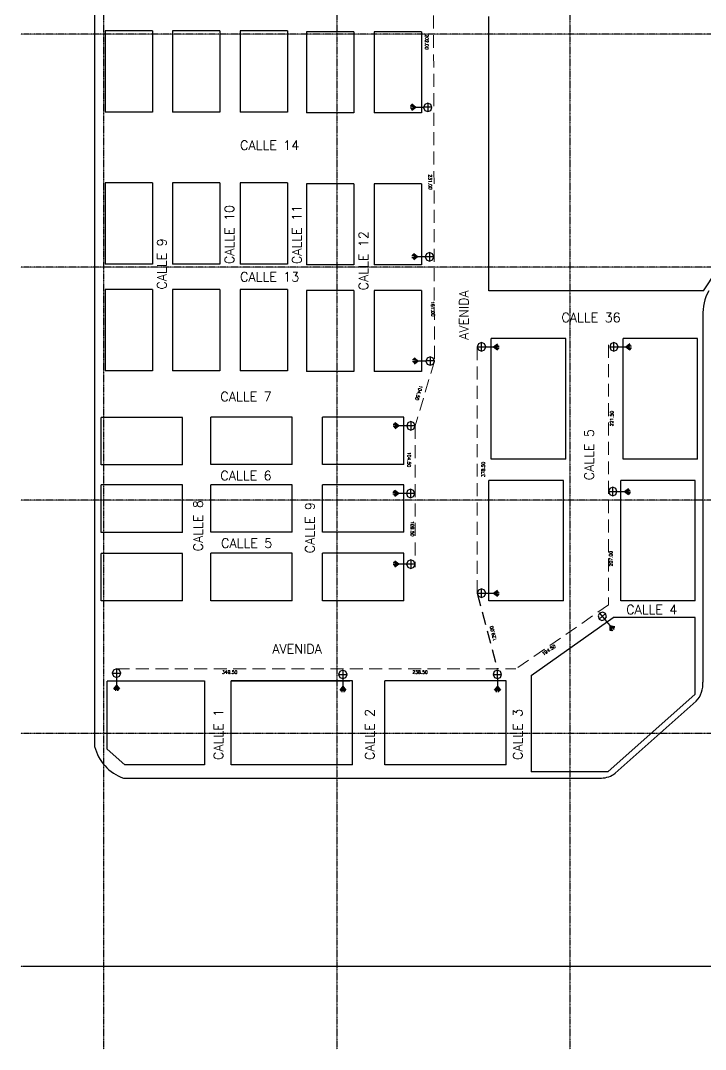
# Model space of a CAD drawing. Header units: inches. Extents: x 736 to 3495, y 736 to 3492.
# Drawn here: x 736 to 1793, y 736 to 2325 of the extents above; entities that cross this region are included whole.
import ezdxf

# ---------------------------------------------------------------- set-up
doc = ezdxf.new("R2010")
doc.units = ezdxf.units.IN
doc.header["$MEASUREMENT"] = 0
doc.linetypes.add('CENTER', pattern=[2, 1.25, -0.25, 0.25, -0.25])
doc.linetypes.add('HIDDEN', pattern=[0.375, 0.25, -0.125])
doc.layers.get('0').update_dxf_attribs({"linetype": 'CONTINUOUS'})
doc.layers.get('Defpoints').update_dxf_attribs({"linetype": 'CONTINUOUS'})
for name, color, linetype in [('CABLES', 170, 'CONTINUOUS'), ('CAJA NAP', 90, 'CONTINUOUS'), ('CALLES', 6, 'CONTINUOUS'), ('CALLES NOMBRES', 10, 'CONTINUOUS'), ('COTAS', 130, 'CONTINUOUS'), ('GRID', 9, 'CENTER'), ('POSTES', 2, 'CONTINUOUS')]:
    doc.layers.add(name, color=color, linetype=linetype)
doc.styles.add('ARCHITXT', font='simplex.shx')
doc.dimstyles.new('RGA1-8', dxfattribs={"dimtxt": 0.0938, "dimasz": 0.125, "dimexe": 0.09375, "dimexo": 0.125, "dimgap": 0.0625, "dimtad": 1, "dimdec": 6, "dimrnd": 0.5, "dimzin": 3, "dimdsep": 46, "dimlunit": 4, "dimtxsty": 'ARCHITXT', "dimcen": 0.1875, "dimdle": 0.09375, "dimclrd": 256, "dimclre": 256, "dimadec": 0, "dimazin": 0, "dimtfac": 1, "dimtdec": 6, "dimtmove": 2, "dimatfit": 3, "dimfxl": 1, "dimtolj": 1, "dimtzin": 3, "dimarcsym": 0})

# ---------------------------------------------------------------- blocks, each defined once
blk = doc.blocks.new('*D276')
at = {"layer": 'COTAS', "linetype": 'ByBlock', "lineweight": -2, "transparency": 16777216}
for p, q in [((1364.1, 2190.9), (1364.1, 2190.9)), ((1367, 1960), (1367, 1960))]:
    blk.add_line(p, q, dxfattribs=at)
at = {"layer": 'Defpoints', "color": 0, "linetype": 'ByBlock', "lineweight": -3, "transparency": 16777216}
for p in [(1364.2, 2190.9), (1364.2, 2190.9), (1367.1, 1960)]:
    blk.add_point(p, dxfattribs=at)
at = {"layer": 'COTAS', "color": 0, "linetype": 'ByBlock', "lineweight": -3, "transparency": 16777216, "insert": (1368.2, 2075.5), "char_height": 5, "attachment_point": 5, "rotation": 270.7152, "style": 'ARCHITXT'}
blk.add_mtext('\\A1;231.00', dxfattribs=at)
blk = doc.blocks.new('*D279')
at = {"layer": 'COTAS', "linetype": 'ByBlock', "lineweight": -2, "transparency": 16777216}
for p, q in [((1367, 1960), (1367, 1960)), ((1372.1, 1799.2), (1372.1, 1799.2))]:
    blk.add_line(p, q, dxfattribs=at)
at = {"layer": 'Defpoints', "color": 0, "linetype": 'ByBlock', "lineweight": -3, "transparency": 16777216}
for p in [(1367.1, 1960), (1367.1, 1960), (1372.2, 1799.2)]:
    blk.add_point(p, dxfattribs=at)
at = {"layer": 'COTAS', "color": 0, "linetype": 'ByBlock', "lineweight": -3, "transparency": 16777216, "insert": (1372.2, 1879.7), "char_height": 5, "attachment_point": 5, "rotation": 271.8179, "style": 'ARCHITXT'}
blk.add_mtext('\\A1;161.00', dxfattribs=at)
blk = doc.blocks.new('*D285')
at = {"layer": 'COTAS', "linetype": 'ByBlock', "lineweight": -2, "transparency": 16777216}
for p, q in [((1338.2, 1699.1), (1338.2, 1699.1)), ((1337.7, 1594.6), (1337.8, 1594.6))]:
    blk.add_line(p, q, dxfattribs=at)
at = {"layer": 'Defpoints', "color": 0, "linetype": 'ByBlock', "lineweight": -3, "transparency": 16777216}
for p in [(1338.3, 1699.1), (1338.3, 1699.1), (1337.9, 1594.6)]:
    blk.add_point(p, dxfattribs=at)
at = {"layer": 'COTAS', "color": 0, "linetype": 'ByBlock', "lineweight": -3, "transparency": 16777216, "insert": (1335.5, 1646.9), "char_height": 5, "attachment_point": 5, "rotation": 269.752, "style": 'ARCHITXT'}
blk.add_mtext('\\A1;104.50', dxfattribs=at)
blk = doc.blocks.new('*D288')
at = {"layer": 'COTAS', "linetype": 'ByBlock', "lineweight": -2, "transparency": 16777216}
for p, q in [((1337.6, 1594.6), (1337.7, 1594.6)), ((1337.9, 1485.4), (1338, 1485.4))]:
    blk.add_line(p, q, dxfattribs=at)
at = {"layer": 'Defpoints', "color": 0, "linetype": 'ByBlock', "lineweight": -3, "transparency": 16777216}
for p in [(1337.7, 1594.6), (1337.7, 1594.6), (1338.1, 1485.4)]:
    blk.add_point(p, dxfattribs=at)
at = {"layer": 'COTAS', "color": 0, "linetype": 'ByBlock', "lineweight": -3, "transparency": 16777216, "insert": (1340.5, 1540), "char_height": 5, "attachment_point": 5, "rotation": 270.1712, "style": 'ARCHITXT'}
blk.add_mtext('\\A1;109.50', dxfattribs=at)
blk = doc.blocks.new('*D291')
at = {"layer": 'COTAS', "linetype": 'ByBlock', "lineweight": -2, "transparency": 16777216}
for p, q in [((1366.6, 2392.6), (1366.6, 2392.6)), ((1364, 2190.9), (1364, 2190.9))]:
    blk.add_line(p, q, dxfattribs=at)
at = {"layer": 'Defpoints', "color": 0, "linetype": 'ByBlock', "lineweight": -3, "transparency": 16777216}
for p in [(1366.7, 2392.6), (1366.7, 2392.6), (1364.1, 2190.9)]:
    blk.add_point(p, dxfattribs=at)
at = {"layer": 'COTAS', "color": 0, "linetype": 'ByBlock', "lineweight": -3, "transparency": 16777216, "insert": (1362.8, 2291.8), "char_height": 5, "attachment_point": 5, "rotation": 269.2521, "style": 'ARCHITXT'}
blk.add_mtext('\\A1;202.00', dxfattribs=at)
blk = doc.blocks.new('*D294')
at = {"layer": 'COTAS', "linetype": 'ByBlock', "lineweight": -2, "transparency": 16777216}
for p, q in [((1368, 1799.2), (1368, 1799.2)), ((1338.1, 1699.1), (1338.1, 1699.1))]:
    blk.add_line(p, q, dxfattribs=at)
at = {"layer": 'Defpoints', "color": 0, "linetype": 'ByBlock', "lineweight": -3, "transparency": 16777216}
for p in [(1368.1, 1799.2), (1368.1, 1799.2), (1338.2, 1699.1)]:
    blk.add_point(p, dxfattribs=at)
at = {"layer": 'COTAS', "color": 0, "linetype": 'ByBlock', "lineweight": -3, "transparency": 16777216, "insert": (1350.7, 1749.9), "char_height": 5, "attachment_point": 5, "rotation": 253.3688, "style": 'ARCHITXT'}
blk.add_mtext('\\A1;104.50', dxfattribs=at)
blk = doc.blocks.new('*D297')
at = {"layer": 'COTAS', "linetype": 'ByBlock', "lineweight": -2, "transparency": 16777216}
for p, q in [((884, 1317), (884, 1317)), ((1233.3, 1315.1), (1233.3, 1315.1))]:
    blk.add_line(p, q, dxfattribs=at)
at = {"layer": 'Defpoints', "color": 0, "linetype": 'ByBlock', "lineweight": -3, "transparency": 16777216}
for p in [(884, 1317.1), (884, 1317.1), (1233.3, 1315.2)]:
    blk.add_point(p, dxfattribs=at)
at = {"layer": 'COTAS', "color": 0, "linetype": 'ByBlock', "lineweight": -3, "transparency": 16777216, "insert": (1058.7, 1318.7), "char_height": 5, "attachment_point": 5, "rotation": 359.6879, "style": 'ARCHITXT'}
blk.add_mtext('\\A1;349.50', dxfattribs=at)
blk = doc.blocks.new('*D300')
at = {"layer": 'COTAS', "linetype": 'ByBlock', "lineweight": -2, "transparency": 16777216}
for p, q in [((1233.3, 1317), (1233.3, 1317)), ((1471.6, 1315), (1471.6, 1315.1))]:
    blk.add_line(p, q, dxfattribs=at)
at = {"layer": 'Defpoints', "color": 0, "linetype": 'ByBlock', "lineweight": -3, "transparency": 16777216}
for p in [(1233.3, 1317.1), (1233.3, 1317.1), (1471.6, 1315.2)]:
    blk.add_point(p, dxfattribs=at)
at = {"layer": 'COTAS', "color": 0, "linetype": 'ByBlock', "lineweight": -3, "transparency": 16777216, "insert": (1352.5, 1318.7), "char_height": 5, "attachment_point": 5, "rotation": 359.5406, "style": 'ARCHITXT'}
blk.add_mtext('\\A1;238.50', dxfattribs=at)
blk = doc.blocks.new('*D303')
at = {"layer": 'COTAS', "linetype": 'ByBlock', "lineweight": -2, "transparency": 16777216}
for p, q in [((1633.7, 1404.6), (1633.7, 1404.7)), ((1471.8, 1296.7), (1471.8, 1296.7))]:
    blk.add_line(p, q, dxfattribs=at)
at = {"layer": 'Defpoints', "color": 0, "linetype": 'ByBlock', "lineweight": -3, "transparency": 16777216}
for p in [(1633.6, 1404.7), (1471.7, 1296.8), (1471.7, 1296.8)]:
    blk.add_point(p, dxfattribs=at)
at = {"layer": 'COTAS', "color": 0, "linetype": 'ByBlock', "lineweight": -3, "transparency": 16777216, "insert": (1551.2, 1352.9), "char_height": 5, "attachment_point": 5, "rotation": 33.7029, "style": 'ARCHITXT'}
blk.add_mtext('\\A1;194.50', dxfattribs=at)
blk = doc.blocks.new('*D306')
at = {"layer": 'COTAS', "linetype": 'ByBlock', "lineweight": -2, "transparency": 16777216}
for p, q in [((1643.3, 1597.5), (1643.3, 1597.5)), ((1645.4, 1390.5), (1645.4, 1390.5))]:
    blk.add_line(p, q, dxfattribs=at)
at = {"layer": 'Defpoints', "color": 0, "linetype": 'ByBlock', "lineweight": -3, "transparency": 16777216}
for p in [(1643.2, 1597.5), (1645.3, 1390.5), (1645.3, 1390.5)]:
    blk.add_point(p, dxfattribs=at)
at = {"layer": 'COTAS', "color": 0, "linetype": 'ByBlock', "lineweight": -3, "transparency": 16777216, "insert": (1646.8, 1494), "char_height": 5, "attachment_point": 5, "rotation": 90.5877, "style": 'ARCHITXT'}
blk.add_mtext('\\A1;207.00', dxfattribs=at)
blk = doc.blocks.new('*D309')
at = {"layer": 'COTAS', "linetype": 'ByBlock', "lineweight": -2, "transparency": 16777216}
for p, q in [((1651.8, 1821), (1651.8, 1821)), ((1649.9, 1599.5), (1649.9, 1599.5))]:
    blk.add_line(p, q, dxfattribs=at)
at = {"layer": 'Defpoints', "color": 0, "linetype": 'ByBlock', "lineweight": -3, "transparency": 16777216}
for p in [(1651.7, 1821), (1649.8, 1599.5), (1649.8, 1599.5)]:
    blk.add_point(p, dxfattribs=at)
at = {"layer": 'COTAS', "color": 0, "linetype": 'ByBlock', "lineweight": -3, "transparency": 16777216, "insert": (1648.2, 1710.3), "char_height": 5, "attachment_point": 5, "rotation": 89.4989, "style": 'ARCHITXT'}
blk.add_mtext('\\A1;221.50', dxfattribs=at)
blk = doc.blocks.new('*D312')
at = {"layer": 'COTAS', "linetype": 'ByBlock', "lineweight": -2, "transparency": 16777216}
for p, q in [((1447.5, 1820.9), (1447.4, 1820.9)), ((1447.5, 1442.5), (1447.4, 1442.5))]:
    blk.add_line(p, q, dxfattribs=at)
at = {"layer": 'Defpoints', "color": 0, "linetype": 'ByBlock', "lineweight": -3, "transparency": 16777216}
for p in [(1447.3, 1820.9), (1447.4, 1442.5), (1447.4, 1442.5)]:
    blk.add_point(p, dxfattribs=at)
at = {"layer": 'COTAS', "color": 0, "linetype": 'ByBlock', "lineweight": -3, "transparency": 16777216, "insert": (1449.9, 1631.7), "char_height": 5, "attachment_point": 5, "rotation": 90.0036, "style": 'ARCHITXT'}
blk.add_mtext('\\A1;378.50', dxfattribs=at)
blk = doc.blocks.new('*D315')
at = {"layer": 'COTAS', "linetype": 'ByBlock', "lineweight": -2, "transparency": 16777216}
for p, q in [((1447.5, 1440.5), (1447.4, 1440.5)), ((1478.3, 1315.1), (1478.3, 1315.1))]:
    blk.add_line(p, q, dxfattribs=at)
at = {"layer": 'Defpoints', "color": 0, "linetype": 'ByBlock', "lineweight": -3, "transparency": 16777216}
for p in [(1447.4, 1440.5), (1478.2, 1315), (1478.2, 1315)]:
    blk.add_point(p, dxfattribs=at)
at = {"layer": 'COTAS', "color": 0, "linetype": 'ByBlock', "lineweight": -3, "transparency": 16777216, "insert": (1465.3, 1378.4), "char_height": 5, "attachment_point": 5, "rotation": 103.8113, "style": 'ARCHITXT'}
blk.add_mtext('\\A1;129.00', dxfattribs=at)

msp = doc.modelspace()

# ---------------------------------------------------------------- linework, layer by layer
at = {"lineweight": -3}
for p, q in [((850.286, 2486.064), (850.286, 1203.749)), ((1788.956, 1868.741), (1788.956, 1303.27)), ((1653.458, 1162.378), (1778.787, 1273.66)), ((894.646, 1155.106), (1632.414, 1155.106))]:
    msp.add_line(p, q, dxfattribs=at)
for centre, radius, start, end in [((1859.61, 1872.907), 70.777, 150.723272, 183.374389), ((1747.932, 1300.807), 41.098, 318.658537, 3.43601), ((917.192, 1220.215), 68.903, 193.826055, 250.900386), ((1631.626, 1191.47), 36.373, 271.241707, 306.886388)]:
    msp.add_arc(centre, radius, start, end, dxfattribs=at)
at = {"layer": 'CABLES', "linetype": 'HIDDEN', "lineweight": 5, "ltscale": 80}
for p, q in [((1373.109, 2392.526), (1374.692, 1799.134)), ((1440.762, 1440.568), (1440.739, 1821.006)), ((1643.175, 1824.131), (1643.175, 1422.382)), ((1374.692, 1799.134), (1344.914, 1699.023)), ((1344.914, 1699.023), (1344.914, 1480.837)), ((1643.175, 1422.382), (1500.124, 1323.669)), ((884.063, 1323.669), (1500.124, 1323.669))]:
    msp.add_line(p, q, dxfattribs=at)
at = {"layer": 'CABLES', "linetype": 'HIDDEN', "lineweight": -3, "ltscale": 80}
msp.add_line((1440.762, 1440.568), (1471.64, 1323.669), dxfattribs=at)
at = {"layer": 'CAJA NAP', "lineweight": -3}
for p, q in [((1345.843, 2190.79), (1338.023, 2193.818)), ((1345.843, 2190.79), (1338.023, 2193.818)), ((1345.843, 2190.79), (1338.94, 2194.912)), ((1345.843, 2190.79), (1338.94, 2194.912)), ((1345.843, 2190.79), (1339.873, 2195.584)), ((1345.843, 2190.79), (1339.873, 2195.584)), ((1345.843, 2190.79), (1337.014, 2189.573)), ((1345.843, 2190.79), (1337.014, 2189.573)), ((1345.843, 2190.79), (1337.018, 2192.519)), ((1345.843, 2190.79), (1337.018, 2192.519)), ((1345.843, 2190.79), (1338.016, 2188.318)), ((1345.843, 2190.79), (1338.016, 2188.318)), ((1345.843, 2190.79), (1338.93, 2187.174)), ((1345.843, 2190.79), (1338.93, 2187.174)), ((1345.843, 2190.79), (1339.86, 2186.01)), ((1345.843, 2190.79), (1339.86, 2186.01)), ((1357.731, 2190.774), (1345.843, 2190.79)), ((1357.731, 2190.774), (1345.843, 2190.79)), ((1348.689, 1959.933), (1339.86, 1958.716)), ((1348.689, 1959.933), (1339.86, 1958.716)), ((1348.689, 1959.933), (1339.864, 1961.662)), ((1348.689, 1959.933), (1339.864, 1961.662)), ((1348.689, 1959.933), (1340.862, 1957.461)), ((1348.689, 1959.933), (1340.862, 1957.461)), ((1348.689, 1959.933), (1340.869, 1962.961)), ((1348.689, 1959.933), (1340.869, 1962.961)), ((1348.689, 1959.933), (1341.776, 1956.317)), ((1348.689, 1959.933), (1341.776, 1956.317)), ((1348.689, 1959.933), (1341.786, 1964.055)), ((1348.689, 1959.933), (1341.786, 1964.055)), ((1348.689, 1959.933), (1342.705, 1955.153)), ((1348.689, 1959.933), (1342.705, 1955.153)), ((1348.689, 1959.933), (1342.718, 1964.727)), ((1348.689, 1959.933), (1342.718, 1964.727)), ((1360.577, 1959.917), (1348.689, 1959.933)), ((1360.577, 1959.917), (1348.689, 1959.933)), ((1453.852, 1821.057), (1465.739, 1821.041)), ((1453.852, 1821.057), (1465.739, 1821.041)), ((1465.739, 1821.041), (1471.723, 1825.821)), ((1465.739, 1821.041), (1471.723, 1825.821)), ((1465.739, 1821.041), (1472.653, 1824.657)), ((1465.739, 1821.041), (1472.653, 1824.657)), ((1465.739, 1821.041), (1473.567, 1823.513)), ((1465.739, 1821.041), (1473.567, 1823.513)), ((1465.739, 1821.041), (1474.569, 1822.258)), ((1465.739, 1821.041), (1474.569, 1822.258)), ((1465.739, 1821.041), (1473.559, 1818.013)), ((1465.739, 1821.041), (1472.642, 1816.919)), ((1465.739, 1821.041), (1471.71, 1816.247)), ((1465.739, 1821.041), (1474.565, 1819.312)), ((1465.739, 1821.041), (1473.559, 1818.013)), ((1465.739, 1821.041), (1472.642, 1816.919)), ((1465.739, 1821.041), (1471.71, 1816.247)), ((1465.739, 1821.041), (1474.565, 1819.312)), ((1658.227, 1821.147), (1670.114, 1821.131)), ((1658.227, 1821.147), (1670.114, 1821.131)), ((1670.114, 1821.131), (1676.098, 1825.911)), ((1670.114, 1821.131), (1676.098, 1825.911)), ((1670.114, 1821.131), (1677.028, 1824.747)), ((1670.114, 1821.131), (1677.028, 1824.747)), ((1670.114, 1821.131), (1677.942, 1823.602)), ((1670.114, 1821.131), (1677.942, 1823.602)), ((1670.114, 1821.131), (1678.944, 1822.348)), ((1670.114, 1821.131), (1678.944, 1822.348)), ((1670.114, 1821.131), (1677.934, 1818.102)), ((1670.114, 1821.131), (1677.017, 1817.008)), ((1670.114, 1821.131), (1676.085, 1816.336)), ((1670.114, 1821.131), (1678.94, 1819.402)), ((1670.114, 1821.131), (1677.934, 1818.102)), ((1670.114, 1821.131), (1677.017, 1817.008)), ((1670.114, 1821.131), (1676.085, 1816.336)), ((1670.114, 1821.131), (1678.94, 1819.402)), ((1349.691, 1799.099), (1340.862, 1797.882)), ((1349.691, 1799.099), (1340.862, 1797.882)), ((1349.691, 1799.099), (1340.866, 1800.828)), ((1349.691, 1799.099), (1340.866, 1800.828)), ((1349.691, 1799.099), (1341.864, 1796.627)), ((1349.691, 1799.099), (1341.864, 1796.627)), ((1349.691, 1799.099), (1341.871, 1802.127)), ((1349.691, 1799.099), (1341.871, 1802.127)), ((1349.691, 1799.099), (1342.778, 1795.483)), ((1349.691, 1799.099), (1342.778, 1795.483)), ((1349.691, 1799.099), (1342.788, 1803.221)), ((1349.691, 1799.099), (1342.788, 1803.221)), ((1349.691, 1799.099), (1343.707, 1794.319)), ((1349.691, 1799.099), (1343.707, 1794.319)), ((1349.691, 1799.099), (1343.72, 1803.893)), ((1349.691, 1799.099), (1343.72, 1803.893)), ((1361.579, 1799.083), (1349.691, 1799.099)), ((1361.579, 1799.083), (1349.691, 1799.099)), ((1319.913, 1698.988), (1311.087, 1700.717)), ((1319.913, 1698.988), (1311.087, 1700.717)), ((1319.913, 1698.988), (1312.093, 1702.017)), ((1319.913, 1698.988), (1312.093, 1702.017)), ((1319.913, 1698.988), (1313.01, 1703.111)), ((1319.913, 1698.988), (1313.01, 1703.111)), ((1319.913, 1698.988), (1313.942, 1703.783)), ((1319.913, 1698.988), (1313.942, 1703.783)), ((1319.913, 1698.988), (1311.083, 1697.771)), ((1319.913, 1698.988), (1311.083, 1697.771)), ((1319.913, 1698.988), (1312.085, 1696.516)), ((1319.913, 1698.988), (1312.085, 1696.516)), ((1319.913, 1698.988), (1312.999, 1695.372)), ((1319.913, 1698.988), (1312.999, 1695.372)), ((1319.913, 1698.988), (1313.929, 1694.208)), ((1319.913, 1698.988), (1313.929, 1694.208)), ((1331.8, 1698.972), (1319.913, 1698.988)), ((1331.8, 1698.972), (1319.913, 1698.988)), ((1319.461, 1594.543), (1310.631, 1593.326)), ((1319.461, 1594.543), (1310.631, 1593.326)), ((1319.461, 1594.543), (1310.635, 1596.272)), ((1319.461, 1594.543), (1310.635, 1596.272)), ((1319.461, 1594.543), (1311.633, 1592.071)), ((1319.461, 1594.543), (1311.633, 1592.071)), ((1319.461, 1594.543), (1311.641, 1597.571)), ((1319.461, 1594.543), (1311.641, 1597.571)), ((1319.461, 1594.543), (1312.547, 1590.927)), ((1319.461, 1594.543), (1312.547, 1590.927)), ((1319.461, 1594.543), (1312.558, 1598.665)), ((1319.461, 1594.543), (1312.558, 1598.665)), ((1319.461, 1594.543), (1313.477, 1589.763)), ((1319.461, 1594.543), (1313.477, 1589.763)), ((1319.461, 1594.543), (1313.49, 1599.337)), ((1319.461, 1594.543), (1313.49, 1599.337)), ((1331.348, 1594.527), (1319.461, 1594.543)), ((1331.348, 1594.527), (1319.461, 1594.543)), ((1656.289, 1597.611), (1668.176, 1597.594)), ((1656.289, 1597.611), (1668.176, 1597.594)), ((1668.176, 1597.594), (1674.16, 1602.374)), ((1668.176, 1597.594), (1674.16, 1602.374)), ((1668.176, 1597.594), (1675.089, 1601.21)), ((1668.176, 1597.594), (1675.089, 1601.21)), ((1668.176, 1597.594), (1676.003, 1600.066)), ((1668.176, 1597.594), (1676.003, 1600.066)), ((1668.176, 1597.594), (1677.006, 1598.811)), ((1668.176, 1597.594), (1677.006, 1598.811)), ((1668.176, 1597.594), (1675.996, 1594.566)), ((1668.176, 1597.594), (1675.079, 1593.472)), ((1668.176, 1597.594), (1674.147, 1592.8)), ((1668.176, 1597.594), (1677.002, 1595.866)), ((1668.176, 1597.594), (1675.996, 1594.566)), ((1668.176, 1597.594), (1675.079, 1593.472)), ((1668.176, 1597.594), (1674.147, 1592.8)), ((1668.176, 1597.594), (1677.002, 1595.866)), ((1319.662, 1485.445), (1310.833, 1484.228)), ((1319.662, 1485.445), (1310.833, 1484.228)), ((1319.662, 1485.445), (1310.837, 1487.174)), ((1319.662, 1485.445), (1310.837, 1487.174)), ((1319.662, 1485.445), (1311.835, 1482.974)), ((1319.662, 1485.445), (1311.835, 1482.974)), ((1319.662, 1485.445), (1311.842, 1488.474)), ((1319.662, 1485.445), (1311.842, 1488.474)), ((1319.662, 1485.445), (1312.749, 1481.829)), ((1319.662, 1485.445), (1312.749, 1481.829)), ((1319.662, 1485.445), (1312.759, 1489.568)), ((1319.662, 1485.445), (1312.759, 1489.568)), ((1319.662, 1485.445), (1313.679, 1480.666)), ((1319.662, 1485.445), (1313.679, 1480.666)), ((1319.662, 1485.445), (1313.692, 1490.24)), ((1319.662, 1485.445), (1313.692, 1490.24)), ((1331.55, 1485.429), (1319.662, 1485.445)), ((1331.55, 1485.429), (1319.662, 1485.445)), ((1453.875, 1440.619), (1465.762, 1440.603)), ((1453.875, 1440.619), (1465.762, 1440.603)), ((1465.762, 1440.603), (1471.746, 1445.383)), ((1465.762, 1440.603), (1471.746, 1445.383)), ((1465.762, 1440.603), (1472.676, 1444.219)), ((1465.762, 1440.603), (1472.676, 1444.219)), ((1465.762, 1440.603), (1473.59, 1443.075)), ((1465.762, 1440.603), (1473.59, 1443.075)), ((1465.762, 1440.603), (1474.592, 1441.82)), ((1465.762, 1440.603), (1474.592, 1441.82)), ((1465.762, 1440.603), (1473.582, 1437.575)), ((1465.762, 1440.603), (1472.665, 1436.481)), ((1465.762, 1440.603), (1471.733, 1435.809)), ((1465.762, 1440.603), (1474.588, 1438.874)), ((1465.762, 1440.603), (1473.582, 1437.575)), ((1465.762, 1440.603), (1472.665, 1436.481)), ((1465.762, 1440.603), (1471.733, 1435.809)), ((1465.762, 1440.603), (1474.588, 1438.874)), ((1637.819, 1399.757), (1645.321, 1390.536)), ((1637.819, 1399.757), (1645.321, 1390.536)), ((1645.321, 1390.536), (1647.918, 1382.562)), ((1645.321, 1390.536), (1646.491, 1382.581)), ((1645.321, 1390.536), (1645.381, 1382.879)), ((1645.321, 1390.536), (1649.561, 1382.605)), ((1645.321, 1390.536), (1652.807, 1388.921)), ((1645.321, 1390.536), (1652.184, 1386.033)), ((1645.321, 1390.536), (1651.846, 1384.464)), ((1645.321, 1390.536), (1652.493, 1387.465)), ((1645.321, 1390.536), (1647.918, 1382.562)), ((1645.321, 1390.536), (1646.491, 1382.581)), ((1645.321, 1390.536), (1645.381, 1382.879)), ((1645.321, 1390.536), (1649.561, 1382.605)), ((1645.321, 1390.536), (1652.807, 1388.921)), ((1645.321, 1390.536), (1652.184, 1386.033)), ((1645.321, 1390.536), (1651.846, 1384.464)), ((1645.321, 1390.536), (1652.493, 1387.465)), ((884.114, 1310.556), (884.098, 1298.669)), ((884.114, 1310.556), (884.098, 1298.669)), ((1233.398, 1308.654), (1233.382, 1296.766)), ((1233.398, 1308.654), (1233.382, 1296.766)), ((1471.743, 1308.654), (1471.727, 1296.766)), ((1471.743, 1308.654), (1471.727, 1296.766)), ((884.098, 1298.669), (879.304, 1292.698)), ((884.098, 1298.669), (879.304, 1292.698)), ((884.098, 1298.669), (879.976, 1291.766)), ((884.098, 1298.669), (879.976, 1291.766)), ((884.098, 1298.669), (881.07, 1290.849)), ((884.098, 1298.669), (881.07, 1290.849)), ((884.098, 1298.669), (882.369, 1289.843)), ((884.098, 1298.669), (882.369, 1289.843)), ((884.098, 1298.669), (888.878, 1292.685)), ((884.098, 1298.669), (886.57, 1290.841)), ((884.098, 1298.669), (885.315, 1289.839)), ((884.098, 1298.669), (887.714, 1291.755)), ((884.098, 1298.669), (888.878, 1292.685)), ((884.098, 1298.669), (886.57, 1290.841)), ((884.098, 1298.669), (885.315, 1289.839)), ((884.098, 1298.669), (887.714, 1291.755)), ((1233.382, 1296.766), (1228.587, 1290.796)), ((1233.382, 1296.766), (1228.587, 1290.796)), ((1233.382, 1296.766), (1229.259, 1289.863)), ((1233.382, 1296.766), (1229.259, 1289.863)), ((1233.382, 1296.766), (1230.353, 1288.946)), ((1233.382, 1296.766), (1230.353, 1288.946)), ((1233.382, 1296.766), (1231.653, 1287.941)), ((1233.382, 1296.766), (1231.653, 1287.941)), ((1233.382, 1296.766), (1238.161, 1290.783)), ((1233.382, 1296.766), (1235.853, 1288.939)), ((1233.382, 1296.766), (1234.599, 1287.937)), ((1233.382, 1296.766), (1236.997, 1289.853)), ((1233.382, 1296.766), (1238.161, 1290.783)), ((1233.382, 1296.766), (1235.853, 1288.939)), ((1233.382, 1296.766), (1234.599, 1287.937)), ((1233.382, 1296.766), (1236.997, 1289.853)), ((1471.727, 1296.766), (1466.933, 1290.796)), ((1471.727, 1296.766), (1466.933, 1290.796)), ((1471.727, 1296.766), (1467.605, 1289.863)), ((1471.727, 1296.766), (1467.605, 1289.863)), ((1471.727, 1296.766), (1468.699, 1288.946)), ((1471.727, 1296.766), (1468.699, 1288.946)), ((1471.727, 1296.766), (1469.998, 1287.941)), ((1471.727, 1296.766), (1469.998, 1287.941)), ((1471.727, 1296.766), (1476.507, 1290.783)), ((1471.727, 1296.766), (1474.199, 1288.939)), ((1471.727, 1296.766), (1472.944, 1287.937)), ((1471.727, 1296.766), (1475.343, 1289.853)), ((1471.727, 1296.766), (1476.507, 1290.783)), ((1471.727, 1296.766), (1474.199, 1288.939)), ((1471.727, 1296.766), (1472.944, 1287.937)), ((1471.727, 1296.766), (1475.343, 1289.853))]:
    msp.add_line(p, q, dxfattribs=at)
at = {"layer": 'CALLES', "lineweight": -3}
for p, q in [((1458.813, 1907.519), (1458.813, 2331.108)), ((939.473, 2308.924), (866.295, 2308.924)), ((866.295, 2308.924), (866.295, 2183.433)), ((939.473, 2308.924), (939.471, 2183.433)), ((1043.648, 2308.924), (970.47, 2308.924)), ((970.47, 2308.924), (970.47, 2183.433)), ((1043.648, 2308.924), (1043.647, 2183.433)), ((1147.824, 2308.924), (1074.646, 2308.924)), ((1074.646, 2308.924), (1074.646, 2183.433)), ((1147.824, 2308.924), (1147.823, 2183.433)), ((1250.503, 2307.676), (1177.325, 2307.676)), ((1177.325, 2307.676), (1177.325, 2182.186)), ((1250.503, 2307.676), (1250.501, 2182.186)), ((1281.501, 2307.676), (1281.499, 2182.186)), ((1354.679, 2307.676), (1281.501, 2307.676)), ((1354.679, 2307.676), (1354.677, 2182.186)), ((939.473, 2074.195), (866.295, 2074.195)), ((866.295, 2074.195), (866.295, 1948.705)), ((939.473, 2074.195), (939.471, 1948.705)), ((1043.648, 2074.195), (970.47, 2074.195)), ((970.47, 2074.195), (970.47, 1948.705)), ((1043.648, 2074.195), (1043.647, 1948.705)), ((1147.824, 2074.195), (1074.646, 2074.195)), ((1074.646, 2074.195), (1074.646, 1948.705)), ((1147.824, 2074.195), (1147.823, 1948.705)), ((1250.503, 2072.948), (1177.325, 2072.948)), ((1177.325, 2072.948), (1177.325, 1947.457)), ((1250.503, 2072.948), (1250.501, 1947.457)), ((1354.679, 2072.948), (1281.501, 2072.948)), ((1281.501, 2072.948), (1281.501, 1947.457)), ((1354.679, 2072.948), (1354.677, 1947.457)), ((939.473, 1909.489), (866.295, 1909.489)), ((866.295, 1909.489), (866.295, 1783.998)), ((939.473, 1909.489), (939.471, 1783.998)), ((1043.648, 1909.489), (970.47, 1909.489)), ((970.47, 1909.489), (970.47, 1783.998)), ((1043.648, 1909.489), (1043.647, 1783.998)), ((1147.824, 1909.489), (1074.646, 1909.489)), ((1074.646, 1909.489), (1074.646, 1783.998)), ((1147.824, 1909.489), (1147.823, 1783.998)), ((1250.503, 1908.241), (1177.325, 1908.241)), ((1177.325, 1908.241), (1177.325, 1782.751)), ((1250.503, 1908.241), (1250.501, 1782.751)), ((1281.501, 1908.241), (1281.499, 1782.751)), ((1354.679, 1908.241), (1281.501, 1908.241)), ((1354.679, 1908.241), (1354.677, 1782.751)), ((985.962, 1711.854), (860.471, 1711.854)), ((985.962, 1638.675), (985.962, 1711.854)), ((1154.865, 1712.313), (1029.375, 1712.313)), ((1154.865, 1639.135), (1154.865, 1712.313)), ((1327.635, 1712.31), (1202.145, 1712.31)), ((1327.635, 1639.132), (1327.635, 1712.31)), ((985.962, 1638.675), (860.471, 1638.677)), ((1154.865, 1639.135), (1029.375, 1639.136)), ((1327.635, 1639.132), (1202.145, 1639.133)), ((985.962, 1607.678), (860.471, 1607.678)), ((985.962, 1534.5), (985.962, 1607.678)), ((1154.865, 1608.137), (1029.375, 1608.137)), ((1154.865, 1534.959), (1154.865, 1608.137)), ((1327.635, 1608.134), (1202.145, 1608.134)), ((1327.635, 1534.956), (1327.635, 1608.134)), ((985.962, 1534.5), (860.471, 1534.501)), ((1154.865, 1534.957), (1029.375, 1534.959)), ((1327.635, 1534.956), (1202.145, 1534.958)), ((985.96, 1501.732), (860.47, 1501.732)), ((985.96, 1428.554), (985.96, 1501.732)), ((1154.864, 1502.192), (1029.373, 1502.192)), ((1154.864, 1429.014), (1154.864, 1502.192)), ((1327.634, 1502.189), (1202.143, 1502.189)), ((1327.634, 1429.011), (1327.634, 1502.189)), ((985.96, 1428.554), (860.47, 1428.556)), ((1154.864, 1429.014), (1029.373, 1429.015)), ((1327.634, 1429.011), (1202.143, 1429.012)), ((1523.667, 1313.291), (1650.445, 1402.96)), ((1777.223, 1402.96), (1650.445, 1402.96)), ((869.66, 1199.52), (869.66, 1304.956)), ((1019.7, 1305.041), (1019.7, 1175.578)), ((1523.667, 1313.291), (1523.667, 1164.551)), ((869.66, 1199.52), (896.66, 1175.578))]:
    msp.add_line(p, q, dxfattribs=at)
at = {"layer": 'CALLES'}
for p, q in [((1789.649, 1907.519), (2061.778, 2321.288)), ((1789.649, 1907.519), (1458.813, 1907.519)), ((1462.222, 1647.707), (1462.222, 1833.707)), ((1577.222, 1833.707), (1462.222, 1833.707)), ((1577.222, 1647.707), (1577.222, 1833.707)), ((1665.632, 1647.707), (1665.632, 1833.707)), ((1780.632, 1833.707), (1665.632, 1833.707)), ((1780.632, 1647.707), (1780.632, 1833.707)), ((1577.222, 1647.707), (1462.222, 1647.707)), ((1780.632, 1647.707), (1665.632, 1647.707)), ((1458.813, 1428.551), (1458.813, 1614.551)), ((1573.813, 1614.551), (1458.813, 1614.551)), ((1573.813, 1428.551), (1573.813, 1614.551)), ((1662.223, 1428.551), (1662.223, 1614.551)), ((1777.223, 1614.551), (1662.223, 1614.551)), ((1777.223, 1428.551), (1777.223, 1614.551)), ((1573.813, 1428.551), (1458.813, 1428.551)), ((1777.223, 1428.551), (1662.223, 1428.551)), ((1777.223, 1284.551), (1777.223, 1402.96)), ((869.66, 1305.041), (1019.7, 1305.041)), ((1247.98, 1305.041), (1060.7, 1305.097)), ((1060.7, 1305.041), (1244.115, 1305.041)), ((1060.7, 1175.603), (1060.7, 1305.041)), ((1247.98, 1175.578), (1247.98, 1305.041)), ((1485.161, 1305.042), (1297.881, 1305.098)), ((1297.881, 1175.598), (1297.881, 1305.042)), ((1485.161, 1175.542), (1485.161, 1304.986)), ((1642.076, 1164.551), (1777.223, 1284.551)), ((1019.7, 1175.578), (896.66, 1175.578)), ((1247.98, 1175.578), (1060.7, 1175.603)), ((1485.161, 1175.542), (1297.881, 1175.598)), ((1642.076, 1164.551), (1523.667, 1164.551))]:
    msp.add_line(p, q, dxfattribs=at)
at = {"layer": 'CALLES', "linetype": 'Continuous'}
for points in [[(939.473, 2183.432), (866.295, 2183.433)], [(1043.648, 2183.432), (970.47, 2183.433)], [(1147.824, 2183.432), (1074.646, 2183.433)], [(1207.403, 2182.186), (1177.325, 2182.186)], [(1250.503, 2182.185), (1207.405, 2182.185)], [(1354.679, 2182.185), (1281.499, 2182.186)], [(939.473, 1948.704), (866.295, 1948.705)], [(896.373, 1948.705), (893.838, 1948.705)], [(1043.648, 1948.704), (970.47, 1948.705)], [(1000.549, 1948.705), (998.013, 1948.705)], [(1000.549, 1948.705), (998.013, 1948.705)], [(1147.824, 1948.704), (1074.646, 1948.705)], [(1250.503, 1947.456), (1177.325, 1947.457)], [(1354.679, 1947.456), (1281.501, 1947.457)], [(939.473, 1783.997), (866.295, 1783.998)], [(1043.648, 1783.997), (970.47, 1783.998)], [(1147.824, 1783.997), (1074.646, 1783.998)], [(1207.403, 1782.751), (1177.325, 1782.751)], [(1250.503, 1782.75), (1207.405, 1782.75)], [(1354.679, 1782.75), (1281.499, 1782.751)], [(860.47, 1638.675), (860.471, 1711.854)], [(1029.374, 1639.135), (1029.375, 1712.313)], [(1202.144, 1639.132), (1202.145, 1712.31)], [(860.47, 1534.5), (860.471, 1607.678)], [(1029.374, 1534.959), (1029.375, 1608.137)], [(1202.144, 1534.956), (1202.145, 1608.134)], [(860.469, 1428.554), (860.47, 1501.732)], [(1029.372, 1429.014), (1029.373, 1502.192)], [(1202.142, 1429.011), (1202.143, 1502.189)]]:
    msp.add_lwpolyline(points, dxfattribs=at)
at = {"layer": 'GRID'}
for p, q in [((864, 3492), (864, 736)), ((1224, 3492), (1224, 736)), ((1224, 3492), (1224, 736)), ((1583.5, 3492), (1583.5, 736)), ((3492, 2304), (736, 2304)), ((3492, 1944), (736, 1944)), ((3492, 1584), (736, 1584)), ((3492, 1224), (736, 1224)), ((3492, 1224), (736, 1224)), ((3492, 864), (736, 864)), ((3494.68, 864), (738.68, 864))]:
    msp.add_line(p, q, dxfattribs=at)
at = {"layer": 'POSTES', "lineweight": -3}
for p, q in [((1364.262, 2197.356), (1364.244, 2184.214)), ((1364.262, 2197.356), (1364.244, 2184.214)), ((1370.821, 2190.879), (1357.781, 2190.897)), ((1370.821, 2190.879), (1357.781, 2190.897)), ((1373.667, 1960.022), (1360.627, 1960.04)), ((1373.667, 1960.022), (1360.627, 1960.04)), ((1367.108, 1966.499), (1367.09, 1953.357)), ((1367.108, 1966.499), (1367.09, 1953.357)), ((1447.321, 1814.475), (1447.339, 1827.617)), ((1447.321, 1814.475), (1447.339, 1827.617)), ((1651.696, 1814.565), (1651.714, 1827.707)), ((1651.696, 1814.565), (1651.714, 1827.707)), ((1440.762, 1820.952), (1453.801, 1820.934)), ((1440.762, 1820.952), (1453.801, 1820.934)), ((1645.137, 1821.041), (1658.176, 1821.024)), ((1645.137, 1821.041), (1658.176, 1821.024)), ((1374.669, 1799.188), (1361.629, 1799.206)), ((1374.669, 1799.188), (1361.629, 1799.206)), ((1368.11, 1805.665), (1368.092, 1792.523)), ((1368.11, 1805.665), (1368.092, 1792.523)), ((1338.331, 1705.554), (1338.314, 1692.412)), ((1338.331, 1705.554), (1338.314, 1692.412)), ((1344.891, 1699.078), (1331.851, 1699.095)), ((1344.891, 1699.078), (1331.851, 1699.095)), ((1344.438, 1594.632), (1331.399, 1594.65)), ((1344.438, 1594.632), (1331.399, 1594.65)), ((1337.879, 1601.109), (1337.861, 1587.967)), ((1337.879, 1601.109), (1337.861, 1587.967)), ((1643.198, 1597.505), (1656.238, 1597.487)), ((1643.198, 1597.505), (1656.238, 1597.487)), ((1649.757, 1591.028), (1649.775, 1604.17)), ((1649.757, 1591.028), (1649.775, 1604.17)), ((1344.64, 1485.535), (1331.6, 1485.553)), ((1344.64, 1485.535), (1331.6, 1485.553)), ((1338.081, 1492.011), (1338.063, 1478.869)), ((1338.081, 1492.011), (1338.063, 1478.869)), ((1447.344, 1434.037), (1447.361, 1447.179)), ((1447.344, 1434.037), (1447.361, 1447.179)), ((1440.784, 1440.514), (1453.824, 1440.496)), ((1440.784, 1440.514), (1453.824, 1440.496)), ((1628.59, 1400.657), (1638.785, 1408.951)), ((1628.59, 1400.657), (1638.785, 1408.951)), ((1629.462, 1409.834), (1637.692, 1399.719)), ((1629.462, 1409.834), (1637.692, 1399.719)), ((884.009, 1323.647), (883.991, 1310.607)), ((884.009, 1323.647), (883.991, 1310.607)), ((1233.292, 1321.744), (1233.274, 1308.704)), ((1233.292, 1321.744), (1233.274, 1308.704)), ((1471.638, 1321.744), (1471.62, 1308.704)), ((1471.638, 1321.744), (1471.62, 1308.704)), ((877.532, 1317.087), (890.674, 1317.07)), ((877.532, 1317.087), (890.674, 1317.07)), ((1226.816, 1315.185), (1239.958, 1315.167)), ((1226.816, 1315.185), (1239.958, 1315.167)), ((1465.161, 1315.185), (1478.303, 1315.167)), ((1465.161, 1315.185), (1478.303, 1315.167))]:
    msp.add_line(p, q, dxfattribs=at)
for points in [[(1359.669, 2186.145), (1364.313, 2184.242), (1368.942, 2186.181), (1370.844, 2190.825), (1368.906, 2195.453), (1364.262, 2197.356), (1359.633, 2195.417), (1357.731, 2190.774)], [(1362.515, 1955.288), (1367.159, 1953.385), (1371.788, 1955.324), (1373.69, 1959.968), (1371.751, 1964.596), (1367.108, 1966.499), (1362.479, 1964.56), (1360.577, 1959.917)], [(1451.913, 1825.686), (1447.27, 1827.589), (1442.641, 1825.65), (1440.739, 1821.006), (1442.677, 1816.378), (1447.321, 1814.475), (1451.95, 1816.414), (1453.852, 1821.057)], [(1656.289, 1825.776), (1651.645, 1827.678), (1647.016, 1825.74), (1645.114, 1821.096), (1647.052, 1816.467), (1651.696, 1814.565), (1656.325, 1816.503), (1658.227, 1821.147)], [(1363.517, 1794.454), (1368.161, 1792.552), (1372.79, 1794.49), (1374.692, 1799.134), (1372.754, 1803.762), (1368.11, 1805.665), (1363.481, 1803.726), (1361.579, 1799.083)], [(1333.739, 1694.343), (1338.382, 1692.441), (1343.011, 1694.379), (1344.914, 1699.023), (1342.975, 1703.652), (1338.331, 1705.554), (1333.703, 1703.616), (1331.8, 1698.972)], [(1333.287, 1589.898), (1337.93, 1587.996), (1342.559, 1589.934), (1344.461, 1594.578), (1342.523, 1599.206), (1337.879, 1601.109), (1333.251, 1599.17), (1331.348, 1594.527)], [(1654.35, 1602.239), (1649.706, 1604.142), (1645.078, 1602.203), (1643.175, 1597.56), (1645.114, 1592.931), (1649.757, 1591.028), (1654.386, 1592.967), (1656.289, 1597.611)], [(1333.488, 1480.8), (1338.132, 1478.898), (1342.761, 1480.837), (1344.663, 1485.48), (1342.725, 1490.109), (1338.081, 1492.011), (1333.452, 1490.073), (1331.55, 1485.429)], [(1451.936, 1445.248), (1447.293, 1447.15), (1442.664, 1445.212), (1440.762, 1440.568), (1442.7, 1435.94), (1447.344, 1434.037), (1451.972, 1435.976), (1453.875, 1440.619)], [(1640.18, 1404.185), (1638.719, 1408.986), (1634.291, 1411.347), (1629.49, 1409.886), (1627.129, 1405.458), (1628.59, 1400.657), (1633.018, 1398.296), (1637.819, 1399.757)], [(888.743, 1312.495), (890.646, 1317.138), (888.707, 1321.767), (884.063, 1323.669), (879.435, 1321.731), (877.532, 1317.087), (879.471, 1312.459), (884.114, 1310.556)], [(1238.026, 1310.592), (1239.929, 1315.236), (1237.99, 1319.865), (1233.347, 1321.767), (1228.718, 1319.829), (1226.816, 1315.185), (1228.754, 1310.556), (1233.398, 1308.654)], [(1476.372, 1310.592), (1478.275, 1315.236), (1476.336, 1319.865), (1471.692, 1321.767), (1467.064, 1319.829), (1465.161, 1315.185), (1467.1, 1310.556), (1471.743, 1308.654)]]:
    msp.add_lwpolyline(points, close=True, dxfattribs=at)

# ---------------------------------------------------------------- texts
at = {"layer": 'CALLES NOMBRES', "lineweight": -3, "char_height": 14.4022, "attachment_point": 1, "style": 'ARCHITXT'}
for s, width, heights, insert in [('CALLE 14', 133.43292, [0], (1074.646, 2139.567)), ('CALLE 13', 122.08572, [0], (1074.646, 1936.343)), ('CALLE 36', 134.92783, [14.402], (1570.649, 1873.515)), ('CALLE 7', 99.11445, [0], (1044.287, 1751.349)), ('CALLE 6', 99.11445, [0], (1044.287, 1629.397)), ('CALLE 5', 99.11445, [0], (1045.311, 1524.953)), ('CALLE 4', 99.11445, [0], (1670.526, 1422.382)), ('AVENIDA', 99.11445, [0], (1124.386, 1361.656))]:
    msp.add_mtext_dynamic_manual_height_columns(s, width=width, gutter_width=72.011, heights=heights, dxfattribs=dict(at, insert=insert))
at = {"layer": 'CALLES NOMBRES', "lineweight": -3, "char_height": 14.4022, "attachment_point": 1, "rotation": 90, "style": 'ARCHITXT'}
for s, width, insert in [('CALLE 10', 113.23672, (1050.988, 1948.705)), ('CALLE 11', 99.11445, (1155.163, 1948.705)), ('CALLE 12', 118.62087, (1257.842, 1908.241)), ('CALLE 9', 99.11445, (946.812, 1909.489)), ('AVENIDA', 99.11445, (1412.77, 1831.802)), ('CALLE 5', 99.11445, (1606.134, 1614.887)), ('CALLE 8', 99.11445, (1002.587, 1505.191)), ('CALLE 9', 99.11445, (1175.278, 1502.192)), ('CALLE 1', 99.11445, (1034.102, 1182.853)), ('CALLE 2', 99.11445, (1267.554, 1182.853)), ('CALLE 3', 99.11445, (1495.95, 1182.854))]:
    msp.add_mtext_dynamic_manual_height_columns(s, width=width, gutter_width=72.011, heights=[0], dxfattribs=dict(at, insert=insert))

# ---------------------------------------------------------------- dimensions: what is measured, and where the dimension line sits
at = {"layer": 'COTAS', "linetype": 'ByBlock', "lineweight": -3}
for p1, p2, override, picture, middle in [((1364.092, 2190.888), (1366.726, 2392.629), {"dimtxt": 5, "dimdec": 2, "dimlunit": 2, "dimsd1": 1, "dimsd2": 1}, '*D291', (1362.847, 2291.792)), ((1367.099, 1960.031), (1364.217, 2190.889), {"dimtxt": 5, "dimdec": 2, "dimlunit": 2, "dimsd1": 1, "dimsd2": 1}, '*D276', (1368.22, 2075.492)), ((1372.204, 1799.197), (1367.099, 1960.031), {"dimtxt": 5, "dimdec": 2, "dimlunit": 2, "dimsd1": 1, "dimsd2": 1}, '*D279', (1372.213, 1879.695)), ((1447.33, 1820.943), (1447.353, 1442.541), {"dimtxt": 5, "dimdec": 2, "dimlunit": 2, "dimsd1": 1, "dimsd2": 1}, '*D312', (1449.904, 1631.742)), ((1651.705, 1821.032), (1649.767, 1599.532), {"dimtxt": 5, "dimdec": 2, "dimlunit": 2, "dimsd1": 1, "dimsd2": 1}, '*D309', (1648.174, 1710.305)), ((1338.198, 1699.087), (1368.101, 1799.197), {"dimtxt": 5, "dimtih": 0, "dimdec": 2, "dimlunit": 2, "dimsd1": 1, "dimsd2": 1}, '*D294', (1350.694, 1749.876)), ((1337.871, 1594.641), (1338.323, 1699.086), {"dimtxt": 5, "dimdec": 2, "dimlunit": 2, "dimsd1": 1, "dimsd2": 1}, '*D285', (1335.534, 1646.875)), ((1338.072, 1485.377), (1337.746, 1594.642), {"dimtxt": 5, "dimdec": 2, "dimlunit": 2, "dimsd1": 1, "dimsd2": 1}, '*D288', (1340.471, 1540.017)), ((1643.198, 1597.505), (1645.321, 1390.536), {"dimtxt": 5, "dimdec": 2, "dimlunit": 2, "dimsd1": 1, "dimsd2": 1}, '*D306', (1646.822, 1494.047)), ((1447.352, 1440.505), (1478.195, 1315.042), {"dimtxt": 5, "dimdec": 2, "dimlunit": 2, "dimsd1": 1, "dimsd2": 1}, '*D315', (1465.262, 1378.385)), ((1633.607, 1404.739), (1471.727, 1296.766), {"dimtxt": 5, "dimdec": 2, "dimlunit": 2, "dimsd1": 1, "dimsd2": 1}, '*D303', (1551.245, 1352.884)), ((1233.283, 1315.176), (884, 1317.079), {"dimtxt": 5, "dimdec": 2, "dimlunit": 2, "dimsd1": 1, "dimsd2": 1}, '*D297', (1058.655, 1318.69)), ((1471.629, 1315.167), (1233.283, 1317.079), {"dimtxt": 5, "dimdec": 2, "dimlunit": 2, "dimsd1": 1, "dimsd2": 1}, '*D300', (1352.477, 1318.685))]:
    dim = msp.add_aligned_dim(p1=p1, p2=p2, distance=0, dimstyle='RGA1-8', override=override, dxfattribs=at)
    dim.commit()
    dim.dimension.update_dxf_attribs({"geometry": picture, "text_midpoint": middle})

doc.saveas('drawing.dxf')
